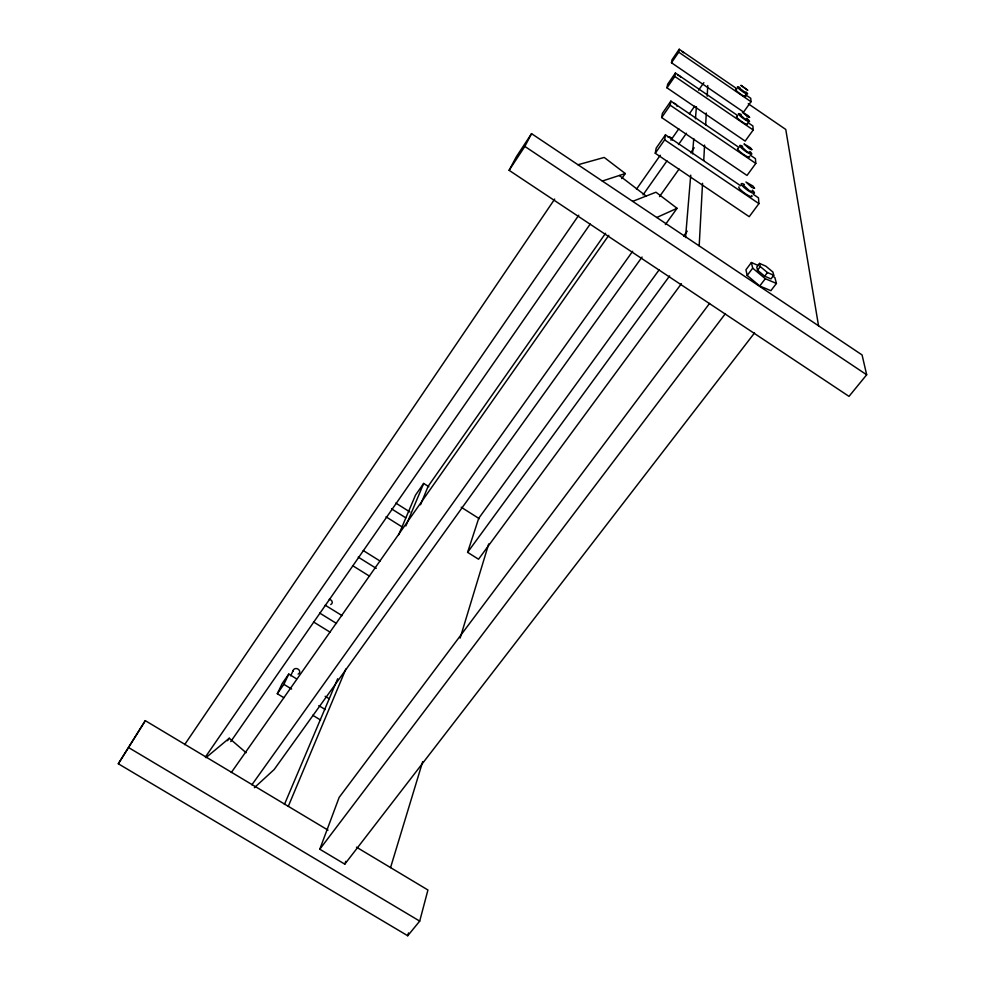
<?xml version="1.0" encoding="UTF-8"?>
<svg xmlns="http://www.w3.org/2000/svg" width="985" height="985" viewBox="0 0 985 985"><rect width="100%" height="100%" fill="white"/><g stroke="black" fill="none" stroke-linecap="round" stroke-linejoin="round"><path stroke-width="1.48" d="M699.19 245.893L702.539 183.272M703.758 160.37L704.571 145.09M705.642 125.23L706.294 113.016M707.193 96.222L707.759 85.523M685.535 237.545L690.731 175.145M692.504 153.845L693.772 138.626M695.422 118.84L696.432 106.663M753.377 194.39L758.475 197.837L758.918 203.624L749.228 216.688L655.259 153.254L664.653 139.833L665.454 134.846L740.634 185.759M750.385 155.211L755.433 158.647L755.803 163.424L747.012 175.441L661.661 117.547L670.219 105.223L670.871 101.11L739.021 147.479M747.812 122.497L752.897 125.969L753.205 129.983L745.153 141.101L666.993 87.837L674.836 76.461L675.39 73.013L737.654 115.553M745.731 94.856L750.755 98.291L751.013 101.714L743.589 112.068L671.487 62.757L678.739 52.18L679.207 49.25L736.952 88.822M655.259 153.254L656.182 148.119L665.454 134.846M661.661 117.547L662.425 113.3L670.871 101.11M666.993 87.837L667.633 84.279L675.39 73.013M671.487 62.757L672.029 59.728L679.207 49.25M328.03 830.133L145.3 720.651L118.323 763.769L407.741 935.75L419.708 921.11L427.933 889.997L356.471 847.174M407.741 935.75L408.504 932.906M390.552 867.6L422.676 761.676M460.143 638.083L488.695 543.929M681.398 283.705L478.538 559.221L467.604 552.339L478.722 518.319L659.236 269.718M709.582 303.38L339.148 797.407L319.793 849.218L344.799 864.153L345.784 861.321M420.533 504.776L428.143 486.282L605.566 233.285M288.297 806.333L345.883 668.963M405.857 525.928L423.661 483.438L428.844 486.725M284.431 804.449L337.695 678.739M398.74 534.67L415.498 495.123L423.661 483.438M290.673 675.772L293.259 670.342M283.852 697.712L277.302 693.723L283.865 684.329L288.777 674.097L296.571 678.862M277.302 693.723L282.264 683.418L288.777 674.097M509.11 170.319L524.845 146.42L531.543 133.652L862.072 354.945L866.677 374.78L849.008 396.376L509.11 170.319L516.288 156.837L531.543 133.652M118.323 763.769L145.3 720.651M184.651 744.635L554.703 199.081M205.397 757.034L578.761 215.21M227.56 740.695L229.259 738.221L246.115 752.712M230.761 741.594L590.212 224.038M621.781 178.593L625.278 173.545L604.211 157.44L577.986 164.754M698.574 90.189L703.856 82.654M636.458 189.231L660.282 155.248M670.884 140.141L678.825 128.813M689.414 113.718L694.708 106.158M231.303 772.523L608.792 235.329M643.082 194.808L666.98 160.875M678.493 144.536L686.459 133.234M659.519 196.606L679.084 169.051M690.633 152.773L694.191 147.762M251.889 784.811L632.629 251.31M642.06 257.048L274.187 769.507L254.376 787.704M665.392 224.555L677.064 208.303L655.961 192.21L632.666 201.359M683.602 236.154L687.222 231.179M467.604 552.339L669.652 275.874M758.315 265.531L751.395 262.539L745.941 269.767L747.184 275.455L759.743 285.995L770.886 290.686L776.426 283.458L774.912 277.708L772.646 275.825M747.184 275.455L752.688 268.154L751.395 262.539M759.534 263.414L756.788 267.046L757.551 270.247L764.68 276.206L770.984 278.903L773.754 275.283L772.905 272.057L765.813 266.147L759.534 263.414L760.309 266.603L767.45 272.562L773.754 275.283M757.551 270.247L760.309 266.603M319.793 849.218L725.416 313.599M764.68 276.206L767.45 272.562M759.743 285.995L765.296 278.706L776.426 283.458M344.799 864.153L754.51 332.955M205.939 757.674L229.259 738.221M656.761 217.488L677.064 208.303M602.315 181.031L625.278 173.545M752.097 191.57L749.339 190.671L743.552 185.315M749.61 152.626L747.098 151.715L741.853 146.962M745.793 92.787L739.23 88.01M128.875 747.738L419.708 921.11M283.865 684.329L291.634 689.057M318.808 705.617L325.272 709.557M312.701 715.245L320.568 720.035M325.173 696.309L329.076 698.685M313.55 621.966L330.307 632.296M325.198 605.196L342.115 615.65M319.719 613.089L336.513 623.456M352.605 565.649L369.572 576.213M363.219 550.516L380.062 561.044M358.232 557.128L376.221 568.357M391.562 508.876L405.771 517.814M386.046 516.829L402.791 527.357M395.81 503.076L409.883 511.954M461.226 507.238L479.35 518.726M524.845 146.42L866.677 374.78M664.653 139.833L758.918 203.624M670.219 105.223L755.803 163.424M748.255 103.757L785.759 129.441L818.547 325.801M674.836 76.461L753.205 129.983M678.739 52.18L751.013 101.714M619.294 175.49L646.185 196.052M752.688 268.154L765.296 278.706M746.285 118.52L747.541 120.207L745.239 119.296L740.437 115.023M745.054 95.422A6.242 0.96 35.5 0 1 743.995 96.173A6.242 0.96 35.5 0 1 737.42 91.654A6.242 0.96 35.5 0 1 736.214 89.352M682.285 51.873A3.14 3.078 -54 0 1 683.602 52.771M746.076 92.024A6.242 0.948 35.5 0 1 745.854 93.575A6.242 0.948 35.5 0 1 738.356 88.207A6.242 0.948 35.5 0 1 739.907 87.616M747.307 123.679A6.76 1.12 35.6 0 1 741.323 121.315A6.76 1.12 35.6 0 1 737.162 116.427M677.926 75.365A3.386 3.324 -46.5 0 1 680.672 77.249M746.679 118.286A6.772 1.108 35.6 0 1 748.28 121.426A6.772 1.108 35.6 0 1 739.784 115.614A6.772 1.108 35.6 0 1 741.163 114.506M329.236 599.336A3.103 2.647 23.4 0 1 330.751 604.544M749.351 156.344A7.387 1.33 35.7 0 1 742.825 153.943A7.387 1.33 35.7 0 1 738.27 148.415M673.703 103.277A3.669 3.62 -33.9 0 1 676.978 106.208M749.93 151.518A7.387 1.317 35.7 0 1 749.683 153.734A7.387 1.317 35.7 0 1 740.818 147.381A7.387 1.317 35.7 0 1 742.641 146.297M293.161 671.08A3.361 2.795 23.1 0 1 295.832 668.544A3.361 2.795 23.1 0 1 299.514 670.785A3.361 2.795 23.1 0 1 298.098 674.097M751.801 195.535A8.126 1.613 35.9 0 1 745.51 193.762A8.126 1.613 35.9 0 1 738.972 186.842M667.596 136.755A4.014 3.952 -18 0 1 672.25 139.907M752.429 190.191A8.139 1.601 35.9 0 1 752.183 192.9A8.139 1.601 35.9 0 1 742.419 185.919A8.139 1.601 35.9 0 1 744.414 184.454M754.51 188.283L751.764 187.384L745.953 182.028L752.983 186.066L754.51 188.283M751.814 149.609L749.302 148.698L744.032 143.945L750.422 147.701L751.814 149.609M749.56 117.412L747.258 116.501L742.431 112.228L748.292 115.725L749.56 117.412M747.652 90.189L741.077 85.412L747.652 90.189"/></g></svg>
